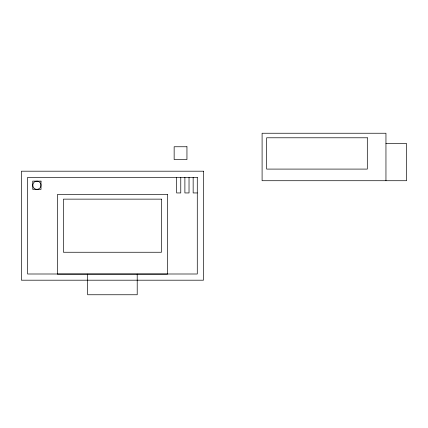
<?xml version="1.0" encoding="UTF-8"?>
<svg xmlns="http://www.w3.org/2000/svg" width="428" height="428" viewBox="0 0 428 428"><rect width="100%" height="100%" fill="white"/><g stroke="black" fill="none" stroke-linecap="round" stroke-linejoin="round"><path stroke-width="0.64" d="M385.954 143.562L406.6 143.562L406.6 180.718L262.096 180.718L262.096 133.242L385.954 133.242L385.954 180.718M197.281 192.948L193.151 192.948L193.151 177.39M189.026 177.39L189.026 192.948L184.891 192.948L184.891 177.39M180.771 177.39L180.771 192.948L176.636 192.948L176.636 177.39M137.211 274.118L137.211 294.758L87.665 294.758L87.665 274.118M367.31 137.784L266.639 137.784L266.639 169.092L367.31 169.092L367.31 137.784M186.95 146.756L174.148 146.756L174.148 159.553L186.95 159.553L186.95 146.756M203.477 171.195L21.4 171.195L21.4 280.196L203.477 280.196L203.477 171.195M197.281 177.39L27.595 177.39L27.595 274L197.281 274L197.281 177.39M41.013 181.119L32.753 181.119L32.753 189.379L41.013 189.379L41.013 181.119M167.557 194.596L57.32 194.596L57.32 274.118L167.557 274.118L167.557 194.596M161.452 199.138L63.424 199.138L63.424 252.253L161.452 252.253L161.452 199.138M33.962 188.17A4.13 4.13 0 0 0 40.869 186.319A4.13 4.13 0 0 0 35.813 181.263A4.13 4.13 0 0 0 33.962 188.17"/></g></svg>
